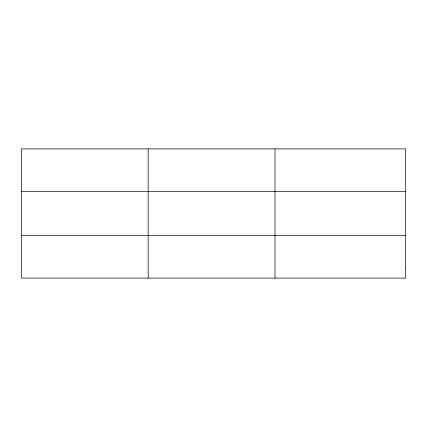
<?xml version="1.0" encoding="UTF-8"?>
<svg xmlns="http://www.w3.org/2000/svg" width="427" height="427" viewBox="0 0 427 427"><rect width="100%" height="100%" fill="white"/><g stroke="black" fill="none" stroke-linecap="round" stroke-linejoin="round"><path stroke-width="0.64" d="M148.169 148.9L148.169 278.1M274.988 148.9L274.988 278.1M21.35 191.536L405.65 191.536M21.35 235.464L405.65 235.464M405.65 267.441L405.65 278.1L21.35 278.1L21.35 148.9L405.65 148.9L405.65 267.441"/></g></svg>
